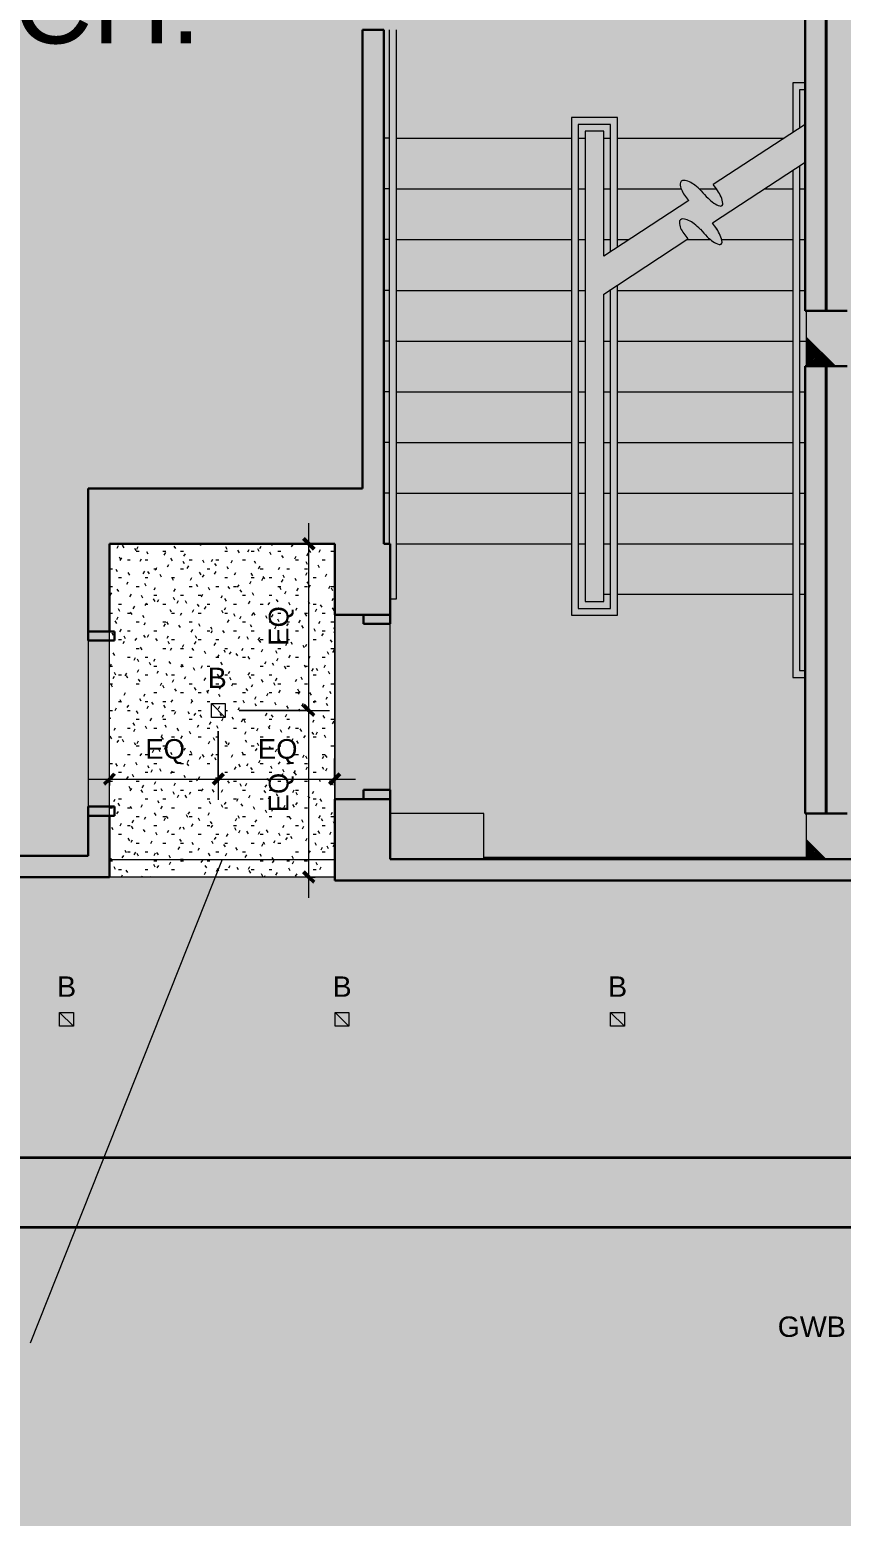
# Model space of a CAD drawing. Header units: inches. Extents: x -653 to 646, y -622 to -20.
# Drawn here: x -460.8 to -284.9, y -622.4 to -297.8 of the extents above; entities that cross this region are included whole.
import ezdxf

# ---------------------------------------------------------------- set-up
doc = ezdxf.new("R2010")
doc.units = ezdxf.units.IN
doc.header["$MEASUREMENT"] = 0
for name, color, linetype, lineweight in [('06_555 11th St_dwg', 8, 'Continuous', 9), ('A-ANNO-DIMS', 211, 'Continuous', 9), ('A-ANNO-DIMS-48', 211, 'Continuous', 9), ('A-CLNG', 13, 'Continuous', 18), ('A-CLNG-IDEN', 151, 'Continuous', 9), ('A-CLNG-PATT', 13, 'Continuous', 18), ('A-DETL-GENF', 92, 'Continuous', 9), ('A-DETL-THIN', 151, 'Continuous', 9), ('A-DOOR', 31, 'Continuous', 18), ('A-DOOR-FRAM', 31, 'Continuous', 30), ('A-WALL', 113, 'Continuous', 18), ('A-WALL-PATT', 111, 'Continuous', 18), ('C-Txt', 7, 'Continuous', 9), ('Dimension', 7, 'Continuous', 9), ('E-LITE-EQPM', 33, 'Continuous', 9), ('E-LITE-EQPM-IDEN', 33, 'Continuous', 9), ('P', 7, 'Continuous', 9), ('S', 7, 'Continuous', 9), ('S-COLHOLH', 7, 'Continuous', 9), ('W', 7, 'Continuous', 9)]:
    doc.layers.add(name, color=color, linetype=linetype, lineweight=lineweight)
doc.styles.add('Arial_1', font='arial.ttf', dxfattribs={"height": 16.875})
doc.styles.add('Arial_2', font='arial.ttf', dxfattribs={"height": 4.425898})
doc.styles.add('Swis721 Lt BT', font='swissl.ttf', dxfattribs={"height": 4.257319})
doc.dimstyles.new('OTJ_-_3_32__Linear__1_2__Tolerance_1', dxfattribs={"dimscale": 12, "dimtxt": 4.5, "dimasz": 0.1875, "dimexe": 0.375, "dimexo": 0.25, "dimgap": 0.25, "dimtad": 1, "dimdec": 1, "dimrnd": 0.5, "dimzin": 3, "dimdsep": 46, "dimlunit": 4, "dimtxsty": 'Swis721 Lt BT', "dimblk1": 'OBLIQUE', "dimblk2": 'OBLIQUE', "dimsah": 1, "dimcen": 0.09, "dimdle": 0.375, "dimazin": 0, "dimtfac": 1, "dimtdec": 4, "dimtix": 1, "dimtmove": 0, "dimatfit": 3, "dimfxl": 1, "dimtvp": 1, "dimfrac": 2, "dimtolj": 1, "dimtzin": 0, "dimarcsym": 2})
doc.dimstyles.new('OTJ_-_3_32__Linear__1_2__Tolerance_11', dxfattribs={"dimscale": 12, "dimtxt": 4.5, "dimasz": 0.1875, "dimexe": 0.375, "dimexo": 0.25, "dimgap": 0.25, "dimtad": 1, "dimdec": 1, "dimrnd": 0.5, "dimzin": 3, "dimdsep": 46, "dimlunit": 4, "dimtxsty": 'Swis721 Lt BT', "dimblk1": 'OBLIQUE', "dimblk2": 'OBLIQUE', "dimsah": 1, "dimcen": 0.09, "dimdle": 0.375, "dimazin": 0, "dimtfac": 1, "dimtdec": 4, "dimtix": 1, "dimtmove": 0, "dimatfit": 3, "dimfxl": 1, "dimtvp": 1, "dimfrac": 2, "dimtolj": 1, "dimtzin": 0, "dimarcsym": 2})
pattern_1 = [(0, (0, 0), (7.68, 1.92), [0.634, -5.126, 0.634, -5.126, -30.72]), (0, (0, 0), (7.68, 1.92), [-11.52, 0.634, -10.886, 0.634, -5.126, -13.44]), (0, (0, 0), (7.68, 1.92), [-28.8, 0.634, -3.206, 0.634, -8.966]), (120, (2.88, 0.96), (-5.502769, 5.691075), [0.634, -5.126, 0.634, -5.126, -30.72]), (120, (2.88, 0.96), (-5.502769, 5.691075), [-11.52, 0.634, -10.886, 0.634, -5.126, -13.44]), (120, (2.88, 0.96), (-5.502769, 5.691075), [-28.8, 0.634, -3.206, 0.634, -8.966]), (240, (3.84, 4.8), (-2.177231, -7.611075), [0.634, -5.126, 0.634, -5.126, -30.72]), (240, (3.84, 4.8), (-2.177231, -7.611075), [-11.52, 0.634, -10.886, 0.634, -5.126, -13.44]), (240, (3.84, 4.8), (-2.177231, -7.611075), [-28.8, 0.634, -3.206, 0.634, -8.966])]

# ---------------------------------------------------------------- blocks, each defined once
blk = doc.blocks.new('Single Flush - OTJ_SOLIDFLUSH_ALUM-5210371-FIRST FLOOR')
at = {"layer": 'A-DOOR-FRAM', "color": 8}
for p, q in [((-20, 0.25), (-20, 6)), ((-20, 6), (-18, 6)), ((-18, 0.25), (-18, 6)), ((18.000004, 0.25), (18.000004, 6)), ((18.000004, 6), (20.000004, 6)), ((20.000004, 0.25), (20.000004, 6)), ((-20, 0.25), (-18, 0.25)), ((18.000004, 0.25), (20.000004, 0.25))]:
    blk.add_line(p, q, dxfattribs=at)
blk = doc.blocks.new('Single Flush - OTJ_SOLIDFLUSH_ALUM-5210369-FIRST FLOOR')
at = {"layer": 'A-DOOR-FRAM', "color": 8}
for p, q in [((-20, -3.4375), (-20, 2.3125)), ((-20, 2.3125), (-18, 2.3125)), ((-18, -3.4375), (-18, 2.3125)), ((18.000004, -3.4375), (18.000004, 2.3125)), ((18.000004, 2.3125), (20.000004, 2.3125)), ((20.000004, -3.4375), (20.000004, 2.3125)), ((-20, -3.4375), (-18, -3.4375)), ((18.000004, -3.4375), (20.000004, -3.4375))]:
    blk.add_line(p, q, dxfattribs=at)
blk = doc.blocks.new('L-Recessed Square Downlight - 4_-5216686-FIRST FLOOR')
at = {"layer": 'E-LITE-EQPM'}
for p, q in [((1.5, 1.5), (-1.5, 1.5)), ((-1.5, 1.5), (-1.5, -1.5)), ((-1.5, -1.5), (1.5, 1.5)), ((1.5, -1.5), (1.5, 1.5)), ((-1.5, -1.5), (1.5, -1.5))]:
    blk.add_line(p, q, dxfattribs=at)
blk = doc.blocks.new('06_555 11th St_dwg-4793957-FIRST FLOOR')
at = {"layer": 'Dimension', "flags": 128}
blk.add_lwpolyline([(3203.43, 2404.72), (2829.68, 2404.72), (2829.68, 2404.97)], dxfattribs=at)
at = {"layer": 'P'}
for p, q in [((2995.2, 2664.7), (2995.2, 2553.21)), ((3065.44, 2631.2), (3085.37, 2644.27)), ((2995.2, 2641.2), (2994, 2641.2)), ((2996.7, 2641.2), (3034.7, 2641.2)), ((3036.2, 2641.2), (3037.7, 2641.2)), ((3041.7, 2641.2), (3043.2, 2641.2)), ((3044.7, 2641.2), (3080.69, 2641.2)), ((3065.27, 2622.84), (3085.37, 2636.03)), ((2995.2, 2630.2), (2994, 2630.2)), ((2996.7, 2630.2), (3034.7, 2630.2)), ((3036.2, 2630.2), (3037.7, 2630.2)), ((3041.7, 2630.2), (3043.2, 2630.2)), ((3044.7, 2630.2), (3058.5, 2630.2)), ((3062.43, 2630.2), (3066.17, 2630.2)), ((3076.49, 2630.2), (3082.7, 2630.2)), ((3084.2, 2630.2), (3085.37, 2630.2)), ((2995.2, 2619.2), (2994, 2619.2)), ((2996.7, 2619.2), (3034.7, 2619.2)), ((3036.2, 2619.2), (3037.7, 2619.2)), ((3041.7, 2619.2), (3043.2, 2619.2)), ((3044.7, 2619.2), (3047.16, 2619.2)), ((3059.73, 2619.2), (3064.86, 2619.2)), ((3067.29, 2619.2), (3082.7, 2619.2)), ((3084.2, 2619.2), (3085.37, 2619.2)), ((2995.2, 2608.2), (2994, 2608.2)), ((2996.7, 2608.2), (3034.7, 2608.2)), ((3036.2, 2608.2), (3037.7, 2608.2)), ((3042.96, 2608.2), (3043.2, 2608.2)), ((3044.7, 2608.2), (3082.7, 2608.2)), ((3084.2, 2608.2), (3085.37, 2608.2)), ((2995.2, 2597.2), (2994, 2597.2)), ((2996.7, 2597.2), (3034.7, 2597.2)), ((3036.2, 2597.2), (3037.7, 2597.2)), ((3041.7, 2597.2), (3043.2, 2597.2)), ((3044.7, 2597.2), (3082.7, 2597.2)), ((3084.2, 2597.2), (3085.7, 2597.2)), ((2995.2, 2586.2), (2994, 2586.2)), ((2996.7, 2586.2), (3034.7, 2586.2)), ((3036.2, 2586.2), (3037.7, 2586.2)), ((3041.7, 2586.2), (3043.2, 2586.2)), ((3044.7, 2586.2), (3082.7, 2586.2)), ((3084.2, 2586.2), (3085.37, 2586.2)), ((2995.2, 2575.2), (2994, 2575.2)), ((2996.7, 2575.2), (3034.7, 2575.2)), ((3036.2, 2575.2), (3037.7, 2575.2)), ((3041.7, 2575.2), (3043.2, 2575.2)), ((3044.7, 2575.2), (3082.7, 2575.2)), ((3084.2, 2575.2), (3085.37, 2575.2)), ((2995.2, 2564.2), (2994, 2564.2)), ((2996.7, 2564.2), (3034.7, 2564.2)), ((3036.2, 2564.2), (3037.7, 2564.2)), ((3041.7, 2564.2), (3043.2, 2564.2)), ((3044.7, 2564.2), (3082.7, 2564.2)), ((3084.2, 2564.2), (3085.37, 2564.2)), ((2996.7, 2553.2), (3034.7, 2553.2)), ((3036.2, 2553.2), (3037.7, 2553.2)), ((3041.7, 2553.2), (3043.2, 2553.2)), ((3044.7, 2553.2), (3082.7, 2553.2)), ((3084.2, 2553.2), (3085.37, 2553.2)), ((3043.2, 2542.2), (3041.7, 2542.2)), ((3082.7, 2542.2), (3044.7, 2542.2)), ((3085.37, 2542.2), (3084.2, 2542.2))]:
    blk.add_line(p, q, dxfattribs=at)
at = {"layer": 'P', "flags": 128}
for points in [[(2996.7, 2664.7), (2996.7, 2541.2), (2995.37, 2541.2)], [(3085.37, 2653.2), (3082.7, 2653.2), (3082.7, 2642.52)], [(3085.37, 2651.7), (3084.2, 2651.7), (3084.2, 2643.51)], [(3044.7, 2617.59), (3044.7, 2645.7), (3034.7, 2645.7), (3034.7, 2537.7), (3044.7, 2537.7), (3044.7, 2609.34)], [(3043.2, 2616.61), (3043.2, 2644.2), (3036.2, 2644.2), (3036.2, 2539.2), (3043.2, 2539.2), (3043.2, 2608.36)], [(3060.14, 2627.72), (3041.7, 2615.62), (3041.7, 2642.7), (3037.7, 2642.7), (3037.7, 2540.7), (3041.7, 2540.7), (3041.7, 2607.38), (3059.97, 2619.36)], [(3082.7, 2634.27), (3082.7, 2524.19), (3085.37, 2524.19)], [(3084.2, 2635.26), (3084.2, 2525.69), (3085.37, 2525.69)]]:
    blk.add_lwpolyline(points, dxfattribs=at)
at = {"layer": 'P'}
for centre, radius, start, end in [((3059.01, 2631.33), 0.728, 86.2785, 181.5755), ((3061.65, 2631.4), 3.36, 181.5755, 203.2411), ((3064.76, 2632.74), 6.75, 203.2411, 215.0379), ((3058.84, 2628.7), 3.36, 64.6129, 86.2785), ((3057.39, 2625.64), 6.75, 52.8162, 64.6129), ((3054.29, 2621.56), 11.87, 43.927, 52.8162), ((3078.02, 2642.32), 19.68, 219.5469, 225.9625), ((3049.91, 2619.11), 19.68, 33.1313, 37.8815), ((3057.56, 2624.11), 10.54, 24.3593, 33.1313), ((3068.95, 2635.68), 11.87, 215.0379, 222.0879), ((3071.66, 2635.75), 10.54, 225.9625, 234.7345), ((3068.28, 2630.96), 4.67, 234.7345, 252.7863), ((3067.04, 2626.99), 0.509, 252.7863, 6.3074), ((3062.91, 2626.53), 4.67, 6.3075, 24.3593), ((3058.84, 2622.97), 0.728, 86.2785, 181.5755), ((3061.47, 2623.04), 3.36, 181.5755, 203.2411), ((3058.67, 2620.34), 3.36, 64.6129, 86.2785), ((3057.22, 2617.28), 6.75, 52.8162, 64.6129), ((3049.74, 2610.75), 19.68, 33.1313, 37.8815), ((3064.59, 2624.38), 6.75, 203.2411, 215.0379), ((3068.78, 2627.32), 11.87, 215.0379, 222.0879), ((3054.12, 2613.2), 11.87, 43.927, 52.8162), ((3077.85, 2633.97), 19.68, 219.5469, 225.9625), ((3071.49, 2627.39), 10.54, 225.9625, 234.7345), ((3057.39, 2615.75), 10.54, 24.3593, 33.1313), ((3062.74, 2618.17), 4.67, 6.3075, 24.3593), ((3068.1, 2622.6), 4.67, 234.7345, 252.7863), ((3066.87, 2618.63), 0.509, 252.7863, 6.3074)]:
    blk.add_arc(centre, radius, start, end, dxfattribs=at)
at = {"layer": 'S'}
for p, q in [((3085.68, 2591.72), (3085.68, 2603.72)), ((3085.68, 2484.77), (3085.68, 2494.72))]:
    blk.add_line(p, q, dxfattribs=at)
at = {"layer": 'S', "flags": 128}
blk.add_lwpolyline([(3015.68, 2484.77), (3015.68, 2494.71), (2995.37, 2494.71)], dxfattribs=at)
at = {"layer": 'S-COLHOLH'}
for p, q in [((3085.68, 2597.99), (3091.96, 2591.72)), ((3085.68, 2597.64), (3091.6, 2591.72)), ((3085.68, 2597.29), (3091.25, 2591.72)), ((3085.68, 2596.93), (3090.9, 2591.72)), ((3085.68, 2596.58), (3090.54, 2591.72)), ((3085.68, 2596.22), (3090.19, 2591.72)), ((3085.68, 2595.87), (3089.83, 2591.72)), ((3085.68, 2595.52), (3089.48, 2591.72)), ((3085.68, 2595.16), (3089.13, 2591.72)), ((3085.68, 2594.81), (3088.77, 2591.72)), ((3085.68, 2594.46), (3088.42, 2591.72)), ((3085.68, 2594.1), (3088.07, 2591.72)), ((3085.68, 2593.75), (3087.71, 2591.72)), ((3085.68, 2593.4), (3087.36, 2591.72)), ((3085.68, 2593.04), (3087.01, 2591.72)), ((3085.68, 2592.69), (3086.65, 2591.72)), ((3085.68, 2592.34), (3086.3, 2591.72)), ((3085.68, 2591.98), (3085.95, 2591.72)), ((3085.68, 2488.99), (3089.9, 2484.77)), ((3085.68, 2488.64), (3089.55, 2484.77)), ((3085.68, 2488.29), (3089.2, 2484.77)), ((3085.68, 2487.93), (3088.84, 2484.77)), ((3085.68, 2487.58), (3088.49, 2484.77)), ((3085.68, 2487.22), (3088.14, 2484.77)), ((3085.68, 2486.87), (3087.78, 2484.77)), ((3085.68, 2486.52), (3087.43, 2484.77)), ((3085.68, 2486.16), (3087.07, 2484.77)), ((3085.68, 2485.81), (3086.72, 2484.77)), ((3085.68, 2485.46), (3086.37, 2484.77)), ((3085.68, 2485.1), (3086.01, 2484.77))]:
    blk.add_line(p, q, dxfattribs=at)
at = {"layer": 'W'}
blk.add_line((3085.68, 2591.72), (3085.68, 2603.72), dxfattribs=at)
at = {"layer": 'W', "flags": 128}
blk.add_lwpolyline([(3015.68, 2485.2), (3085.68, 2485.2), (3085.68, 2494.72)], dxfattribs=at)
at = {"layer": 'C-Txt', "insert": (2878.41, 2678.64), "char_height": 16.875, "width": 90.1699, "attachment_point": 1, "line_spacing_factor": 0.938532, "style": 'Arial_1'}
blk.add_mtext('MECH.', dxfattribs=at)
blk = doc.blocks.new('DIMBLOCK30-FIRST FLOOR')
at = {"layer": 'A-ANNO-DIMS-48'}
for p, q in [((-419.95, -449.96), (-419.95, -464.85)), ((-419.95, -460.35), (-419.95, -449.96)), ((-443.57, -461.76), (-443.57, -455.85)), ((-448.07, -460.35), (-415.45, -460.35)), ((-443.57, -460.35), (-443.57, -461.76))]:
    blk.add_line(p, q, dxfattribs=at)
at = {"layer": 'A-ANNO-DIMS-48', "lineweight": 50}
for p, q in [((-443.57, -460.35), (-444.69, -461.48)), ((-443.57, -460.35), (-442.44, -459.23)), ((-419.95, -460.35), (-421.07, -461.48)), ((-419.95, -460.35), (-418.82, -459.23))]:
    blk.add_line(p, q, dxfattribs=at)
at = {"layer": 'A-ANNO-DIMS-48', "color": 0, "insert": (-435.79, -451.67), "char_height": 4.257, "width": 9.6857, "attachment_point": 1, "line_spacing_factor": 1.00667, "style": 'Swis721 Lt BT'}
blk.add_mtext('EQ', dxfattribs=at)
blk = doc.blocks.new('_Oblique')
at = {"color": 0, "linetype": 'ByBlock', "lineweight": -2}
blk.add_line((-0.5, -0.5), (0.5, 0.5), dxfattribs=at)
blk = doc.blocks.new('DIMBLOCK31-FIRST FLOOR')
at = {"layer": 'A-ANNO-DIMS-48'}
for p, q in [((-419.95, -449.96), (-419.95, -464.85)), ((-419.95, -460.35), (-419.95, -449.96)), ((-394.72, -461.76), (-394.72, -455.85)), ((-424.45, -460.35), (-390.22, -460.35)), ((-394.72, -460.35), (-394.72, -461.76))]:
    blk.add_line(p, q, dxfattribs=at)
at = {"layer": 'A-ANNO-DIMS-48', "lineweight": 50}
for p, q in [((-419.95, -460.35), (-421.07, -461.48)), ((-419.95, -460.35), (-418.82, -459.23)), ((-394.72, -460.35), (-395.84, -461.48)), ((-394.72, -460.35), (-393.59, -459.23))]:
    blk.add_line(p, q, dxfattribs=at)
at = {"layer": 'A-ANNO-DIMS-48', "color": 0, "insert": (-411.37, -451.67), "char_height": 4.257, "width": 9.6857, "attachment_point": 1, "line_spacing_factor": 1.00667, "style": 'Swis721 Lt BT'}
blk.add_mtext('EQ', dxfattribs=at)
blk = doc.blocks.new('DIMBLOCK32-FIRST FLOOR')
at = {"layer": 'A-ANNO-DIMS-48', "lineweight": 50}
for p, q in [((-400.32, -445.46), (-401.44, -444.33)), ((-400.32, -445.46), (-399.19, -446.58)), ((-400.32, -481.62), (-401.44, -480.49)), ((-400.32, -481.62), (-399.19, -482.74))]:
    blk.add_line(p, q, dxfattribs=at)
at = {"layer": 'A-ANNO-DIMS-48'}
for p, q in [((-415.45, -445.46), (-395.82, -445.46)), ((-400.32, -445.46), (-415.45, -445.46)), ((-400.32, -486.12), (-400.32, -445.46)), ((-398.91, -481.62), (-404.82, -481.62)), ((-400.32, -481.62), (-398.91, -481.62))]:
    blk.add_line(p, q, dxfattribs=at)
at = {"layer": 'A-ANNO-DIMS-48', "color": 0, "insert": (-409, -467.57), "char_height": 4.257, "width": 9.6857, "attachment_point": 1, "rotation": 90, "line_spacing_factor": 1.00667, "style": 'Swis721 Lt BT'}
blk.add_mtext('EQ', dxfattribs=at)
blk = doc.blocks.new('DIMBLOCK33-FIRST FLOOR')
at = {"layer": 'A-ANNO-DIMS-48'}
for p, q in [((-400.32, -445.46), (-400.32, -404.8)), ((-398.91, -409.3), (-404.82, -409.3)), ((-400.32, -409.3), (-398.91, -409.3)), ((-415.45, -445.46), (-395.82, -445.46)), ((-400.32, -445.46), (-415.45, -445.46))]:
    blk.add_line(p, q, dxfattribs=at)
at = {"layer": 'A-ANNO-DIMS-48', "lineweight": 50}
for p, q in [((-400.32, -409.3), (-401.44, -408.18)), ((-400.32, -409.3), (-399.19, -410.43)), ((-400.32, -445.46), (-401.44, -444.33)), ((-400.32, -445.46), (-399.19, -446.58))]:
    blk.add_line(p, q, dxfattribs=at)
at = {"layer": 'A-ANNO-DIMS-48', "color": 0, "insert": (-409, -431.42), "char_height": 4.257, "width": 9.6857, "attachment_point": 1, "rotation": 90, "line_spacing_factor": 1.00667, "style": 'Swis721 Lt BT'}
blk.add_mtext('EQ', dxfattribs=at)

msp = doc.modelspace()

# ---------------------------------------------------------------- hatches: boundary and pattern name
at = {"layer": 'A-CLNG-PATT'}
h = msp.add_hatch(dxfattribs=at)
h.set_pattern_fill('FP_7', color=256, style=0, pattern_type=2)
h.set_pattern_definition(pattern_1)
h.paths.add_polyline_path([(-443.57, -477.77), (-394.72, -477.77), (-394.72, -409.3), (-443.57, -409.3), (-443.57, -476.99)], flags=0)
h.paths.add_polyline_path([(-418.88, -448.11), (-419.66, -448), (-420.38, -447.7), (-421, -447.23), (-421.48, -446.61), (-421.78, -445.88), (-421.88, -445.11), (-421.78, -444.33), (-421.48, -443.61), (-421, -442.98), (-420.38, -442.51), (-419.66, -442.21), (-418.88, -442.11), (-418.1, -442.21), (-417.38, -442.51), (-416.76, -442.98), (-416.28, -443.61), (-415.98, -444.33), (-415.88, -445.11), (-415.98, -445.88), (-416.28, -446.61), (-416.76, -447.23), (-417.38, -447.7), (-418.1, -448)], flags=0)
h = msp.add_hatch(dxfattribs=at)
h.set_pattern_fill('FP_7', color=256, style=0, pattern_type=2)
h.set_pattern_definition(pattern_1)
h.paths.add_polyline_path([(-418.88, -448.11), (-418.1, -448), (-417.38, -447.7), (-416.76, -447.23), (-416.28, -446.61), (-415.98, -445.88), (-415.88, -445.11), (-415.98, -444.33), (-416.28, -443.61), (-416.76, -442.98), (-417.38, -442.51), (-418.1, -442.21), (-418.88, -442.11), (-419.66, -442.21), (-420.38, -442.51), (-421, -442.98), (-421.48, -443.61), (-421.78, -444.33), (-421.88, -445.11), (-421.78, -445.88), (-421.48, -446.61), (-421, -447.23), (-420.38, -447.7), (-419.66, -448)], flags=0)
h = msp.add_hatch(dxfattribs=at)
h.set_pattern_fill('FP_1', color=256, style=0, pattern_type=2)
h.set_pattern_definition([(0, (0, 0), (15.36, 3.84), [0.634, -10.886, 0.634, -10.886, -61.44]), (0, (0, 0), (15.36, 3.84), [-23.04, 0.634, -22.406, 0.634, -10.886, -26.88]), (0, (0, 0), (15.36, 3.84), [-57.6, 0.634, -7.046, 0.634, -18.566]), (120, (5.76, 1.92), (-11.005538, 11.38215), [0.634, -10.886, 0.634, -10.886, -61.44]), (120, (5.76, 1.92), (-11.005538, 11.38215), [-23.04, 0.634, -22.406, 0.634, -10.886, -26.88]), (120, (5.76, 1.92), (-11.005538, 11.38215), [-57.6, 0.634, -7.046, 0.634, -18.566]), (240, (7.68, 9.6), (-4.354462, -15.22215), [0.634, -10.886, 0.634, -10.886, -61.44]), (240, (7.68, 9.6), (-4.354462, -15.22215), [-23.04, 0.634, -22.406, 0.634, -10.886, -26.88]), (240, (7.68, 9.6), (-4.354462, -15.22215), [-57.6, 0.634, -7.046, 0.634, -18.566])])
h.paths.add_polyline_path([(-129.18, -542.37), (528.05, -542.34), (528.05, -482.37), (-394.7, -482.37), (-394.72, -481.62), (-541.22, -481.62), (-541.22, -450.42), (-612.84, -450.42), (-612.84, -542.37), (-135.64, -542.37)], flags=0)
h.paths.add_polyline_path([(-585.04, -514.14), (-585.04, -510.68), (-578.58, -512.41)], flags=0)
h.paths.add_polyline_path([(-85.59, -513.2), (-85.59, -509.75), (-79.14, -511.47)], flags=0)
h.paths.add_polyline_path([(-129.18, -513.2), (-135.64, -511.47), (-129.18, -509.75)], flags=0)
h.paths.add_polyline_path([(-585.04, -477.14), (-585.04, -473.68), (-578.58, -475.41), (-584.47, -476.99)], flags=0)
h = msp.add_hatch(dxfattribs=at)
h.set_pattern_fill('FP_7', color=256, style=0, pattern_type=2)
h.set_pattern_definition(pattern_1)
h.paths.add_polyline_path([(-420.38, -481.62), (-394.72, -481.62), (-394.72, -477.77), (-443.57, -477.77), (-443.57, -481.62), (-421, -481.62)], flags=0)
at = {"layer": 'A-DETL-GENF'}
h = msp.add_hatch(color=254, dxfattribs=at)
h.paths.add_polyline_path([(-653.39, -622.4), (614.42, -622.4), (614.42, -482.36), (532.68, -482.37), (532.68, -557.54), (-617.47, -557.54), (-617.47, -516.92), (-653.39, -516.92), (-653.39, -571.97)], flags=0)
h.paths.add_polyline_path([(-617.47, -511.67), (-617.47, -451.04), (-630.09, -451.04), (-630.09, -445.79), (-541.22, -445.79), (-541.22, -147.23), (-653.39, -147.23), (-653.39, -303.04), (-541.59, -303.04), (-541.59, -308.29), (-653.39, -308.29), (-653.39, -309.3), (-632.37, -309.3), (-632.37, -334.67), (-541.59, -334.67), (-541.59, -339.92), (-653.39, -339.92), (-653.39, -511.67), (-618.41, -511.67)], flags=0)
h.paths.add_polyline_path([(-394.7, -481.62), (-394.7, -464.68), (-382.7, -464.68), (-382.7, -477.74), (-178.64, -477.74), (-178.64, -440.79), (-174.22, -440.79), (-174.22, -398.79), (-178.64, -398.79), (-178.64, -332.79), (-174.22, -332.79), (-174.22, -290.79), (-178.64, -290.79), (-178.64, -224.98), (-174.22, -224.98), (-174.22, -182.79), (-178.64, -182.79), (-178.64, -146.61), (-340.08, -146.61), (-340.08, -181.98), (-292.7, -181.98), (-292.7, -155.79), (-283.57, -155.79), (-283.57, -254.98), (-189.39, -254.98), (-189.39, -155.79), (-184.39, -155.79), (-184.39, -358.79), (-189.39, -358.79), (-189.39, -259.61), (-283.57, -259.61), (-283.57, -358.79), (-292.7, -358.79), (-292.7, -276.12), (-388.7, -276.12), (-388.7, -218.61), (-438.19, -218.61), (-438.19, -188.29), (-433.57, -188.29), (-433.57, -213.98), (-344.71, -213.98), (-344.71, -146.61), (-433.57, -146.61), (-433.57, -148.29), (-438.19, -148.29), (-438.19, -146.61), (-536.59, -146.61), (-536.59, -339.98), (-515.34, -339.98), (-515.34, -476.99), (-448.19, -476.99), (-448.19, -468.3), (-443.57, -468.3), (-443.57, -428.3), (-448.19, -428.3), (-448.19, -397.3), (-388.7, -397.3), (-388.7, -297.81), (-384.07, -297.81), (-384.07, -409.3), (-382.7, -409.3), (-382.7, -424.68), (-394.7, -424.68), (-394.72, -481.62)], flags=0)
h.paths.add_polyline_path([(614.42, -477.73), (614.42, -146.04), (521.36, -146.04), (521.36, -387.04), (483.93, -387.04), (483.93, -407.79), (555.8, -407.79), (555.8, -391.92), (521.6, -391.92), (521.6, -387.29), (593.1, -387.29), (593.1, -391.92), (560.43, -391.92), (560.43, -435.04), (555.8, -435.04), (555.8, -475.04), (560.43, -475.04), (560.43, -477.73), (611.45, -477.73)], flags=0)
h.paths.add_polyline_path([(77.76, -477.73), (215.86, -477.73), (215.86, -421.04), (219.36, -421.04), (219.36, -477.73), (313.61, -477.73), (313.61, -425.54), (373.36, -425.54), (373.36, -337.54), (346.86, -337.54), (346.86, -200.11), (293.61, -200.11), (293.61, -186.61), (194.93, -186.61), (194.93, -191.47), (190.3, -191.47), (190.3, -181.29), (194.93, -181.29), (194.93, -181.98), (293.61, -181.98), (293.61, -155.48), (356.36, -155.48), (356.36, -158.54), (379.86, -158.54), (379.86, -146.04), (194.93, -146.04), (194.93, -147.29), (190.3, -147.29), (190.3, -146.04), (171.36, -146.04), (171.36, -143.29), (96.36, -143.29), (96.36, -146.04), (-36.14, -146.04), (-36.14, -182.79), (-41.14, -182.79), (-41.14, -224.79), (-36.14, -224.79), (-36.14, -290.79), (-41.14, -290.79), (-41.14, -332.79), (-36.14, -332.79), (-36.14, -398.79), (-41.14, -398.79), (-41.14, -440.79), (-36.14, -440.79), (-36.14, -477.73), (-8.39, -477.73), (-8.39, -473.54), (47.61, -473.54), (47.61, -477.73), (77.55, -477.73)], flags=0)
h.paths.add_polyline_path([(379.36, -477.73), (379.36, -429.04), (317.11, -429.04), (317.11, -477.73)], flags=0)
h.paths.add_polyline_path([(444.05, -477.73), (444.05, -476.04), (448.68, -476.04), (448.68, -436.04), (444.05, -436.04), (444.05, -387.04), (430.86, -387.04), (430.86, -383.54), (502.36, -383.54), (502.36, -146.04), (383.36, -146.04), (383.36, -162.04), (356.36, -162.04), (356.36, -192.04), (383.61, -192.04), (383.61, -195.54), (356.36, -195.54), (356.36, -334.04), (383.61, -334.04), (383.61, -337.54), (382.86, -337.54), (382.86, -383.54), (395.11, -383.54), (395.11, -387.04), (382.86, -387.04), (382.86, -477.73)], flags=0)
h.paths.add_polyline_path([(-528.64, -476.99), (-519.97, -476.99), (-519.97, -344.61), (-532.22, -344.61), (-532.22, -476.99)], flags=0)
h.paths.add_polyline_path([(-189.39, -467.79), (-189.39, -370.79), (-184.39, -370.79), (-184.39, -467.79)], flags=0)
h.paths.add_polyline_path([(-288.07, -467.79), (-292.7, -467.79), (-292.7, -370.79), (-283.57, -370.79), (-283.57, -467.79)], flags=0)
h.paths.add_polyline_path([(70.11, -467.79), (70.11, -370.79), (73.61, -370.79), (73.61, -467.79)], flags=0)
h.paths.add_polyline_path([(77.55, -467.79), (74.05, -467.79), (74.05, -370.79), (77.55, -370.79), (77.55, -465.14)], flags=0)
h.paths.add_polyline_path([(-25.89, -467.79), (-30.89, -467.79), (-30.89, -370.79), (-25.89, -370.79), (-25.89, -461.79)], flags=0)
h.paths.add_polyline_path([(-234.09, -461.79), (-264.89, -461.79), (-264.89, -377.79), (-190.64, -377.79), (-190.64, -398.79), (-197.64, -398.79), (-197.64, -381.29), (-261.39, -381.29), (-261.39, -458.29), (-197.64, -458.29), (-197.64, -440.79), (-190.64, -440.79), (-190.64, -461.79), (-200.39, -461.79)], flags=0)
h.paths.add_polyline_path([(47.61, -461.79), (-24.14, -461.79), (-24.14, -440.79), (-17.14, -440.79), (-17.14, -458.29), (46.61, -458.29), (46.61, -381.29), (-17.14, -381.29), (-17.14, -398.79), (-24.14, -398.79), (-24.14, -377.79), (50.11, -377.79), (50.11, -461.79)], flags=0)
h.paths.add_polyline_path([(477.02, -407.79), (479.3, -407.79), (479.3, -387.04), (448.68, -387.04), (448.68, -407.79), (476.72, -407.79)], flags=0)
h.paths.add_polyline_path([(215.86, -381.04), (215.86, -366.79), (77.76, -366.79), (77.76, -359.79), (183.01, -359.79), (183.01, -363.29), (219.36, -363.29), (219.36, -381.04)], flags=0)
h.paths.add_polyline_path([(-200.39, -370.79), (-268.39, -370.79), (-268.39, -361.79), (-200.39, -361.79)], flags=0)
h.paths.add_polyline_path([(46.61, -369.79), (-14.39, -369.79), (-14.39, -360.79), (47.61, -360.79), (47.61, -369.79)], flags=0)
h.paths.add_polyline_path([(70.11, -358.79), (69.86, -358.79), (69.86, -260.11), (-25.89, -260.11), (-25.89, -358.79), (-30.89, -358.79), (-30.89, -155.79), (-25.89, -155.79), (-25.89, -255.48), (69.86, -255.48), (69.86, -155.79), (73.36, -155.79), (73.36, -358.79)], flags=0)
h.paths.add_polyline_path([(73.86, -358.79), (73.86, -155.79), (77.36, -155.79), (77.36, -236.17), (182.76, -236.17), (182.76, -245.42), (77.36, -245.42), (77.36, -358.79), (74.05, -358.79)], flags=0)
h.paths.add_polyline_path([(-264.89, -353.79), (-264.89, -269.79), (-190.64, -269.79), (-190.64, -290.79), (-197.64, -290.79), (-197.64, -273.29), (-261.39, -273.29), (-261.39, -350.29), (-197.64, -350.29), (-197.64, -332.79), (-190.64, -332.79), (-190.64, -353.79), (-261.39, -353.79)], flags=0)
h.paths.add_polyline_path([(50.11, -353.79), (-24.14, -353.79), (-24.14, -332.79), (-17.14, -332.79), (-17.14, -350.29), (46.61, -350.29), (46.61, -273.29), (-17.14, -273.29), (-17.14, -290.79), (-24.14, -290.79), (-24.14, -269.79), (50.11, -269.79), (50.11, -350.29)], flags=0)
h.paths.add_polyline_path([(186.86, -337.79), (186.86, -262.79), (190.36, -262.79), (190.36, -337.79)], flags=0)
h.paths.add_polyline_path([(194.36, -337.79), (190.86, -337.79), (190.86, -262.79), (194.36, -262.79), (194.36, -321.05)], flags=0)
h.paths.add_polyline_path([(-296.59, -271.5), (-292.7, -271.5), (-292.7, -218.61), (-321.09, -218.61), (-321.09, -271.5), (-306.27, -271.5)], flags=0)
h.paths.add_polyline_path([(-325.72, -271.5), (-325.72, -218.61), (-384.07, -218.61), (-384.07, -271.5), (-331.3, -271.5)], flags=0)
h.paths.add_polyline_path([(-199.04, -245.79), (-264.89, -245.79), (-264.89, -161.79), (-190.64, -161.79), (-190.64, -182.79), (-197.64, -182.79), (-197.64, -165.29), (-261.39, -165.29), (-261.39, -242.29), (-197.64, -242.29), (-197.64, -224.79), (-190.64, -224.79), (-190.64, -245.79), (-197.64, -245.79)], flags=0)
h.paths.add_polyline_path([(46.61, -245.79), (-24.14, -245.79), (-24.14, -224.79), (-17.14, -224.79), (-17.14, -242.29), (46.61, -242.29), (46.61, -165.29), (-17.14, -165.29), (-17.14, -182.79), (-24.14, -182.79), (-24.14, -161.79), (50.11, -161.79), (50.11, -245.79)], flags=0)
h.paths.add_polyline_path([(194.36, -232.47), (190.3, -232.47), (190.3, -231.47), (194.93, -231.47), (194.93, -232.47)], flags=0)
h.paths.add_polyline_path([(-292.7, -213.98), (-292.7, -186.61), (-340.08, -186.61), (-340.08, -213.98), (-295.75, -213.98)], flags=0)
h.paths.add_polyline_path([(346.86, -195.48), (346.86, -160.11), (298.24, -160.11), (298.24, -195.48), (316.39, -195.48)], flags=0)
h.paths.add_polyline_path([(-8.39, -151.36), (-8.39, -146.73), (47.61, -146.73), (47.61, -151.36), (46.61, -151.36)], flags=0)
h.paths.add_polyline_path([(297.47, -142.54), (614.42, -142.54), (614.42, -19.69), (-43.64, -19.69), (-43.64, -80.23), (188.43, -80.23), (188.43, -80.29), (188.61, -80.29), (188.61, -142.54), (257.67, -142.54)], flags=0)
h.paths.add_polyline_path([(-448.48, -141.98), (-178.45, -141.98), (-178.44, -141.79), (-176.39, -141.79), (-176.39, -82.29), (-50.39, -82.29), (-50.39, -80.29), (-50.14, -80.29), (-50.14, -19.69), (-653.39, -19.69), (-653.39, -141.98), (-494.92, -141.98)], flags=0)
at = {"layer": 'A-WALL-PATT', "lineweight": 9}
for points in [[(-288.2, -358.79), (-288.2, -356.43), (-288.07, -358.79), (-288.07, -155.79), (-288.15, -156.83), (-288.13, -157.24), (-288.2, -158.92), (-288.2, -155.79), (-292.7, -155.79), (-292.7, -358.79)], [(-384.07, -409.3), (-384.07, -297.81), (-388.7, -297.81), (-388.7, -409.3)], [(-288.2, -467.79), (-288.2, -370.79), (-292.7, -370.79), (-292.7, -467.79)], [(-288.07, -467.79), (-283.57, -467.79), (-283.57, -370.79), (-288.2, -370.79), (-288.2, -467.79)], [(-394.85, -409.3), (-388.7, -409.3), (-388.7, -397.3), (-443.57, -397.3), (-443.57, -409.3), (-415.68, -409.3)], [(-494.92, -481.62), (-443.57, -481.62), (-443.57, -476.99), (-541.22, -476.99), (-541.22, -481.62), (-515.34, -481.62)], [(-177.96, -482.37), (-173.64, -482.37), (-173.64, -477.74), (-382.7, -477.74), (-382.7, -482.37), (-336.44, -482.37)], [(-528.64, -557.54), (-174.64, -557.54), (-174.64, -542.54), (-528.64, -542.54), (-528.64, -552.92)]]:
    msp.add_hatch(color=7, dxfattribs=at).paths.add_polyline_path(points, flags=0)
h = msp.add_hatch(color=7, dxfattribs=at)
h.paths.add_polyline_path([(-288.07, -155.79), (-288.2, -155.79), (-288.2, -158.92), (-288.13, -157.24), (-288.15, -156.83)], flags=0)
h.paths.add_polyline_path([(-288.07, -358.79), (-283.57, -358.79), (-283.57, -155.79), (-288.07, -155.79), (-288.07, -356.11)], flags=0)
h.paths.add_polyline_path([(-288.07, -358.79), (-288.2, -356.43), (-288.2, -358.79)], flags=0)
h = msp.add_hatch(color=7, dxfattribs=at)
h.paths.add_polyline_path([(-448.19, -476.99), (-443.57, -476.99), (-443.57, -468.3), (-448.19, -468.3), (-448.19, -471.73)], flags=0)
h.paths.add_polyline_path([(-448.19, -428.3), (-443.57, -428.3), (-443.57, -397.3), (-448.19, -397.3), (-448.19, -409.3)], flags=0)
h = msp.add_hatch(color=7, dxfattribs=at)
h.paths.add_polyline_path([(-382.7, -482.37), (-382.7, -464.68), (-394.7, -464.68), (-394.7, -482.37)], flags=0)
h.paths.add_polyline_path([(-389.97, -424.68), (-382.7, -424.68), (-382.7, -409.3), (-394.7, -409.3), (-394.7, -424.68)], flags=0)

# ---------------------------------------------------------------- linework, layer by layer
at = {"layer": 'A-CLNG'}
for p, q in [((-394.72, -409.3), (-394.72, -477.77)), ((-443.57, -468.3), (-443.57, -428.3)), ((-443.57, -477.77), (-394.7, -477.77)), ((-394.7, -481.62), (-443.57, -481.62)), ((528.05, -542.37), (-612.84, -542.37))]:
    msp.add_line(p, q, dxfattribs=at)
at = {"layer": 'A-CLNG-IDEN'}
msp.add_line((-419.14, -477.77), (-460.74, -582.74), dxfattribs=at)
at = {"layer": 'A-DETL-THIN'}
for p, q in [((-394.72, -409.3), (-394.72, -481.62)), ((-443.57, -468.3), (-443.57, -428.3))]:
    msp.add_line(p, q, dxfattribs=at)
at = {"layer": 'A-WALL', "color": 8, "lineweight": 30}
for p, q in [((-288.2, -358.79), (-288.2, -155.79)), ((-288.07, -155.79), (-288.07, -358.79)), ((-292.7, -358.79), (-292.7, -276.12)), ((-388.7, -397.3), (-388.7, -297.81)), ((-388.7, -297.81), (-384.07, -297.81)), ((-384.07, -297.81), (-384.07, -409.3)), ((-283.57, -358.79), (-292.7, -358.79)), ((-292.7, -467.79), (-292.7, -370.79)), ((-292.7, -370.79), (-283.57, -370.79)), ((-288.2, -467.79), (-288.2, -370.79)), ((-288.07, -370.79), (-288.07, -467.79)), ((-448.19, -428.3), (-448.19, -397.3)), ((-448.19, -397.3), (-388.7, -397.3)), ((-443.57, -409.3), (-443.57, -428.3)), ((-394.7, -409.3), (-443.57, -409.3)), ((-394.7, -424.68), (-394.7, -409.3)), ((-384.07, -409.3), (-382.7, -409.3)), ((-382.7, -409.3), (-382.7, -424.68)), ((-382.7, -424.68), (-394.7, -424.68)), ((-443.57, -428.3), (-448.19, -428.3)), ((-394.7, -482.37), (-394.7, -464.68)), ((-394.7, -464.68), (-382.7, -464.68)), ((-382.7, -464.68), (-382.7, -477.74)), ((-448.19, -476.99), (-448.19, -468.3)), ((-448.19, -468.3), (-443.57, -468.3)), ((-443.57, -468.3), (-443.57, -481.62)), ((-283.57, -467.79), (-292.7, -467.79)), ((-515.34, -476.99), (-448.19, -476.99)), ((-382.7, -477.74), (-178.64, -477.74)), ((-443.57, -481.62), (-541.22, -481.62)), ((-173.64, -482.37), (-394.7, -482.37)), ((-528.64, -542.54), (-174.64, -542.54)), ((-174.64, -557.54), (-546.14, -557.54))]:
    msp.add_line(p, q, dxfattribs=at)
at = {"layer": 'A-WALL', "lineweight": 9}
for p, q in [((-394.7, -424.68), (-394.7, -464.68)), ((-382.7, -464.68), (-382.7, -424.68)), ((-448.19, -428.3), (-448.19, -468.3))]:
    msp.add_line(p, q, dxfattribs=at)

# ---------------------------------------------------------------- block references
at = {"layer": '06_555 11th St_dwg', "color": 7}
msp.add_blockref('06_555 11th St_dwg-4793957-FIRST FLOOR', (-3378.07, -2962.51), dxfattribs=at)
at = {"layer": 'A-DOOR'}
for name, p, rotation in [('Single Flush - OTJ_SOLIDFLUSH_ALUM-5210371-FIRST FLOOR', (-388.7, -444.68), 269.9999999999999), ('Single Flush - OTJ_SOLIDFLUSH_ALUM-5210369-FIRST FLOOR', (-445.88, -448.3), 89.99999999999993)]:
    msp.add_blockref(name, p, dxfattribs=dict(at, rotation=rotation))
at = {"layer": 'E-LITE-EQPM', "extrusion": (0, 0, -1), "rotation": 180}
for p in [(419.95, -445.46), (452.87, -512.45), (393.12, -512.45), (333.37, -512.45)]:
    msp.add_blockref('L-Recessed Square Downlight - 4_-5216686-FIRST FLOOR', p, dxfattribs=at)

# ---------------------------------------------------------------- texts
at = {"layer": 'A-CLNG-IDEN', "insert": (-263.93, -576.93), "char_height": 4.4259, "width": 82.566, "attachment_point": 2, "line_spacing_factor": 0.938532, "style": 'Arial_2'}
msp.add_mtext('GWB on Mtl. Stud - NEW', dxfattribs=at)
at = {"layer": 'E-LITE-EQPM-IDEN', "char_height": 4.43, "width": 4.914, "attachment_point": 2, "line_spacing_factor": 0.938532, "style": 'Arial_2'}
for insert in [(-420.18, -436.16), (-452.85, -503.15), (-393.1, -503.15), (-333.35, -503.15)]:
    msp.add_mtext('B', dxfattribs=dict(at, insert=insert))

# ---------------------------------------------------------------- dimensions: what is measured, and where the dimension line sits
at = {"layer": 'A-ANNO-DIMS'}
for base, p1, p2, dimstyle, picture, middle in [((-400.32, -409.3), (-418.45, -445.46), (-401.91, -409.3), 'OTJ_-_3_32__Linear__1_2__Tolerance_1', 'DIMBLOCK33-FIRST FLOOR', (-405.66, -427.38)), ((-400.32, -445.46), (-401.91, -481.62), (-418.45, -445.46), 'OTJ_-_3_32__Linear__1_2__Tolerance_11', 'DIMBLOCK32-FIRST FLOOR', (-405.66, -463.54))]:
    dim = msp.add_linear_dim(base=base, p1=p1, p2=p2, angle=90, text='EQ', dimstyle=dimstyle, override={"dimpost": '<>', "dimfxl": 39.759333}, dxfattribs=at)
    dim.commit()
    dim.dimension.update_dxf_attribs({"geometry": picture, "text_midpoint": middle})
for base, p1, p2, dimstyle, override, picture, middle in [((-419.95, -460.35), (-443.57, -458.76), (-419.95, -446.96), 'OTJ_-_3_32__Linear__1_2__Tolerance_11', {"dimpost": '<>', "dimfxl": 26.405006}, 'DIMBLOCK30-FIRST FLOOR', (-431.76, -455.01)), ((-394.72, -460.35), (-419.95, -446.96), (-394.72, -458.76), 'OTJ_-_3_32__Linear__1_2__Tolerance_1', {"dimpost": '<>', "dimfxl": 27.855908}, 'DIMBLOCK31-FIRST FLOOR', (-407.33, -455.01))]:
    dim = msp.add_linear_dim(base=base, p1=p1, p2=p2, text='EQ', dimstyle=dimstyle, override=override, dxfattribs=at)
    dim.commit()
    dim.dimension.update_dxf_attribs({"geometry": picture, "text_midpoint": middle})

doc.saveas('drawing.dxf')
